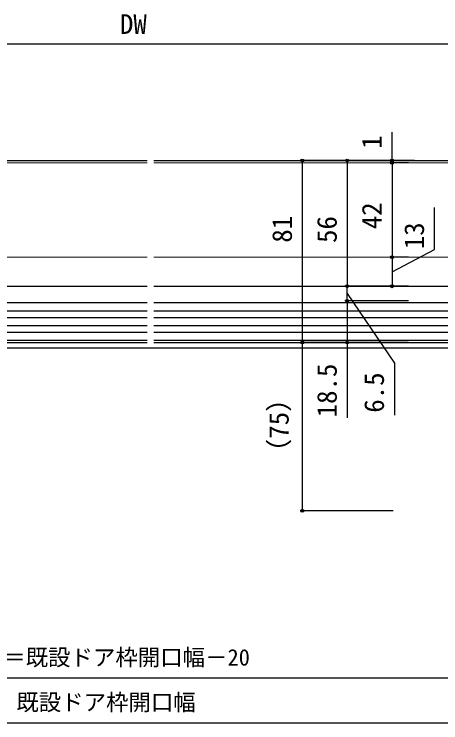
# Model space of a CAD drawing. Units: millimetres, scale not verified. Extents: x -525 to 525, y -783 to 779.
# Drawn here: x -35.9 to 154.4, y 84.6 to 400.4 of the extents above; entities that cross this region are included whole.
import ezdxf
from ezdxf.enums import TextEntityAlignment as Align

# ---------------------------------------------------------------- set-up
doc = ezdxf.new("R2010")
doc.units = ezdxf.units.MM
doc.header["$LTSCALE"] = 4
doc.layers.add('0-4_YKK_12', color=2, linetype='Continuous')
doc.layers.add('0-7_YKK_D', color=6, linetype='Continuous')
doc.layers.add('0-5_YKK_13', color=4, linetype='Continuous', lineweight=18)
doc.styles.add('ＭＳ ゴシック', font='')
doc.styles.get('ＭＳ ゴシック').set_extended_font_data('MS Gothic')

msp = doc.modelspace()

# ---------------------------------------------------------------- linework, layer by layer
at = {"layer": '0-4_YKK_12'}
for p, q in [((-169.07, 335.118), (23.43, 335.117)), ((26.43, 335.117), (209.93, 335.117)), ((-151.567, 279.117), (23.43, 279.117)), ((26.43, 279.117), (192.427, 279.117)), ((-169.07, 271.818), (23.43, 271.818)), ((26.43, 271.818), (209.93, 271.818)), ((-169.07, 268.218), (23.43, 268.218)), ((26.43, 268.218), (209.93, 268.218)), ((-169.07, 265.218), (23.43, 265.218)), ((26.43, 265.218), (209.93, 265.218)), ((-169.07, 261.718), (23.43, 261.718)), ((26.43, 261.718), (209.93, 261.718)), ((-169.07, 258.718), (23.43, 258.718)), ((26.43, 258.718), (209.93, 258.718)), ((-169.07, 255.117), (23.43, 255.117)), ((-169.07, 254.118), (23.43, 254.118)), ((26.43, 255.117), (209.93, 255.117)), ((26.43, 254.118), (209.93, 254.118)), ((413.139, 251.618), (-384.839, 251.617))]:
    msp.add_line(p, q, dxfattribs=at)
at = {"layer": '0-5_YKK_13'}
for p, q in [((-156.17, 334.117), (23.43, 334.117)), ((26.43, 334.117), (198.03, 334.117)), ((-156.17, 292.117), (23.43, 292.117)), ((26.43, 292.117), (198.03, 292.117))]:
    msp.add_line(p, q, dxfattribs=at)
at = {"layer": '0-7_YKK_D'}
for p, q in [((193.932, 386.917), (-146.068, 386.917)), ((132.591, 335.117), (132.591, 347.831)), ((141.591, 335.117), (91.591, 335.117)), ((92.591, 335.117), (92.591, 254.117)), ((140.591, 335.117), (111.591, 335.117)), ((112.591, 335.117), (112.591, 279.117)), ((142.591, 335.117), (131.591, 335.117)), ((132.591, 334.118), (132.591, 335.117)), ((139.932, 334.117), (131.591, 334.118)), ((139.932, 334.117), (131.591, 334.118)), ((132.591, 334.118), (132.591, 292.118)), ((132.591, 334.118), (132.591, 331.568)), ((139.932, 292.117), (131.591, 292.118)), ((138.932, 292.117), (131.591, 292.117)), ((132.591, 292.117), (132.591, 279.117)), ((137.877, 279.117), (111.591, 279.117)), ((138.932, 279.117), (111.591, 279.117)), ((112.591, 272.617), (112.591, 279.117)), ((139.932, 279.117), (131.591, 279.117)), ((139.932, 272.617), (111.591, 272.617)), ((137.403, 272.617), (111.591, 272.617)), ((138.932, 254.117), (91.591, 254.117)), ((133.079, 254.117), (91.591, 254.117)), ((92.591, 254.117), (92.591, 179.117)), ((139.932, 254.117), (111.591, 254.117)), ((133.079, 179.117), (91.591, 179.117)), ((-184.068, 104.617), (224.932, 104.617)), ((-194.068, 84.617), (234.932, 84.617))]:
    msp.add_line(p, q, dxfattribs=at)
for points in [[(132.591, 285.617), (151.491, 295.461), (151.491, 314.188)], [(112.591, 275.867), (133.628, 244.905), (133.628, 221.746)], [(112.591, 272.617), (112.591, 254.117), (112.591, 220.567)]]:
    msp.add_lwpolyline(points, dxfattribs=at)
for centre in [(92.591, 335.117), (112.591, 335.117), (132.591, 335.117), (132.591, 334.118), (132.591, 334.118), (132.591, 292.118), (132.591, 292.117), (112.591, 279.117), (112.591, 279.117), (132.591, 279.117), (112.591, 272.617), (112.591, 272.617), (92.591, 254.117), (92.591, 254.117), (112.591, 254.117), (92.591, 179.117)]:
    msp.add_circle(centre, 0.637, dxfattribs=at)

# ---------------------------------------------------------------- texts
at = {"layer": '0-7_YKK_D', "style": 'ＭＳ ゴシック'}
for s, height, p in [('DW', 8.798, (11.284, 388.917)), ('新設ドア枠W＝既設ドア枠開口幅－20', 7.331, (-95.733, 107.924)), ('既設ドア枠開口幅', 7.331, (-34.909, 87.924))]:
    msp.add_text(s, height=height, dxfattribs=at).set_placement(p, align=Align.BOTTOM_LEFT)
for s, p in [('1', (130.591, 340.376)), ('42', (130.591, 304.527)), ('81', (90.591, 298.543)), ('56', (110.591, 298.424)), ('13', (149.491, 295.62)), ('18.5', (110.591, 220.726)), ('6.5', (131.628, 222.792)), ('（75）', (89.159, 199.197))]:
    msp.add_text(s, height=8.798, rotation=90, dxfattribs=at).set_placement(p, align=Align.BOTTOM_LEFT)

doc.saveas('drawing.dxf')
